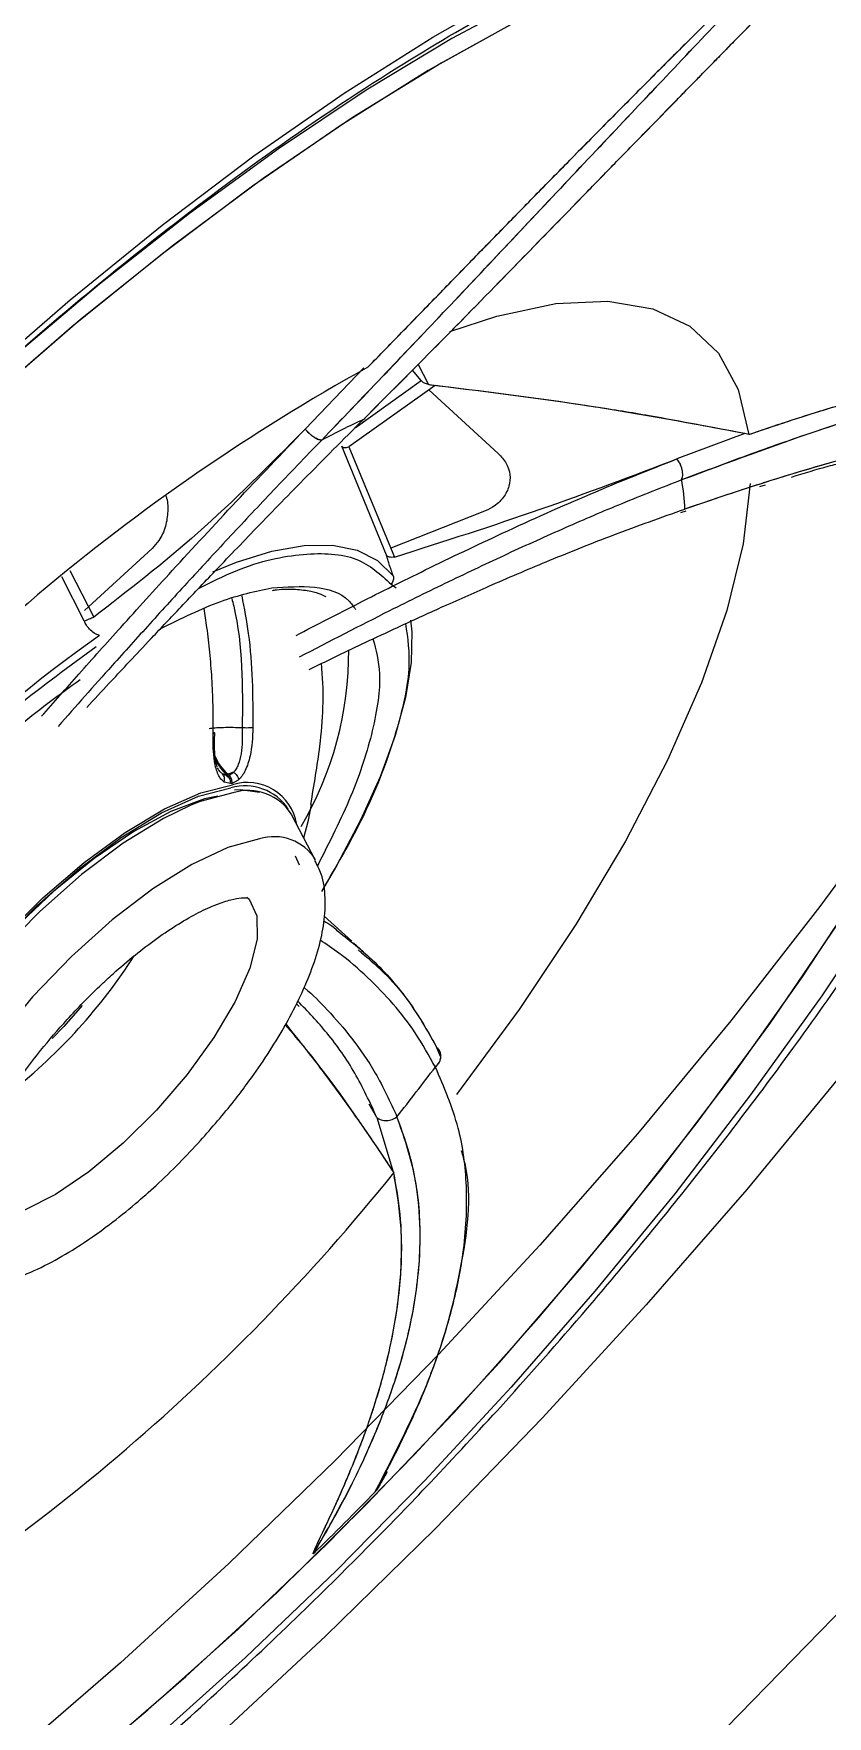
# Model space of a CAD drawing. Header units: inches. Extents: x 0 to 84, y -22 to 124.
# Drawn here: x 16.084 to 17.121, y 67.525 to 69.726 of the extents above; entities that cross this region are included whole.
import ezdxf

# ---------------------------------------------------------------- set-up
doc = ezdxf.new("R2010")
doc.units = ezdxf.units.IN
doc.header["$MEASUREMENT"] = 0
doc.layers.add('1', color=4, linetype='Continuous')
doc.layers.add('BDIM_CYAN', color=4, linetype='Continuous')

# ---------------------------------------------------------------- blocks, each defined once
blk = doc.blocks.new('2020 HS PILLOW')
at = {"layer": '1', "color": 2}
for points, knots in [([(5.8034, -0.0127), (5.5758, -0.0117), (5.1207, -0.0097), (4.4379, -0.0073), (3.7551, -0.0052), (3.0724, -0.0034), (2.3896, -0.0021), (1.7069, -0.001), (1.0241, -0.0003), (0.3414, 0), (-0.3414, 0), (-1.0241, -0.0003), (-1.7069, -0.001), (-2.3896, -0.0021), (-3.0724, -0.0034), (-3.7551, -0.0052), (-4.4379, -0.0073), (-5.1207, -0.0097), (-5.5758, -0.0117), (-5.8034, -0.0127)], [0, 0, 0, 0, 0.058824, 0.117648, 0.176472, 0.235295, 0.294119, 0.352942, 0.411765, 0.470588, 0.529412, 0.588235, 0.647058, 0.705881, 0.764705, 0.823528, 0.882352, 0.941176, 1, 1, 1, 1]), ([(5.8027, -0.0093), (4.0523, -0.005), (0.1838, 0.0045), (-3.6846, -0.0044), (-5.8027, -0.0093)], [0, 0, 0, 0, 0.452479, 1, 1, 1, 1])]:
    blk.add_open_spline(points, degree=3, knots=knots, dxfattribs=at)
blk = doc.blocks.new('2026 RELAY')
at = {"color": 8, "linetype": 'Continuous', "lineweight": 25, "flags": 128}
for points in [[(17.142, 67.8676), (17.0159, 67.7145), (16.8845, 67.5635), (16.7485, 67.4153), (16.6085, 67.2706), (16.4653, 67.1302), (16.3194, 66.9946)], [(17.2217, 68.2343), (17.1116, 68.0844), (16.9952, 67.9352), (16.8729, 67.7874), (16.7454, 67.6417), (16.6135, 67.499), (16.4776, 67.3599), (16.3386, 67.2251), (16.1972, 67.0954), (16.054, 66.9713)]]:
    blk.add_lwpolyline(points, dxfattribs=at)
at = {"layer": '1', "color": 3, "linetype": 'Continuous', "lineweight": 25, "flags": 128}
blk.add_lwpolyline([(16.9396, 70.0884), (17.2222, 70.2248), (17.4892, 70.3241), (17.7105, 70.3797), (17.9145, 70.4042), (18.0971, 70.3971), (18.2523, 70.3596), (18.3837, 70.2925), (18.4886, 70.1972), (18.5643, 70.076), (18.6116, 69.9293), (18.6291, 69.7597), (18.6153, 69.5651), (18.57, 69.3503), (18.4941, 69.1197), (18.3832, 68.865), (18.2417, 68.5981), (18.0732, 68.3241), (17.8752, 68.0391), (17.6543, 67.7517), (17.4157, 67.4671), (17.1644, 67.1901), (16.9012, 66.9206)], dxfattribs=at)
at = {"layer": '1', "color": 3, "linetype": 'Continuous', "lineweight": 25}
blk.add_open_spline([(15.4118, 63.364), (15.412, 63.3642), (15.4642, 63.4296), (15.6214, 63.6248), (15.9929, 64.0761), (16.5381, 64.7089), (17.215, 65.4488), (17.9136, 66.1683), (18.6332, 66.8669), (19.3731, 67.5437), (20.0059, 68.089), (20.457, 68.4606), (20.6523, 68.6177), (20.7177, 68.67), (20.7179, 68.6701)], degree=3, knots=[0.0311622, 0.0311622, 0.0311622, 0.0311622, 0.03125, 0.0625, 0.125, 0.25, 0.375, 0.5, 0.625, 0.75, 0.875, 0.9375, 0.96875, 0.9688374, 0.9688374, 0.9688374, 0.9688374], dxfattribs=at)
at = {"layer": 'BDIM_CYAN'}
for p, q in [((16.5153, 68.7891), (16.4385, 68.709)), ((16.5153, 68.7891), (16.4385, 68.709)), ((16.5904, 68.7725), (16.5789, 68.7862)), ((16.6002, 68.7669), (16.5864, 68.7939)), ((16.6087, 68.7659), (16.4957, 68.6858)), ((16.504, 68.7108), (16.5904, 68.7725)), ((16.6004, 68.7604), (16.6911, 68.6771)), ((17.0133, 68.7031), (16.9247, 68.67)), ((17.0133, 68.7031), (16.9247, 68.67)), ((17.0186, 68.7019), (17.0133, 68.7031)), ((17.0186, 68.7019), (17.0133, 68.7031)), ((16.5449, 68.544), (16.4866, 68.6865)), ((16.4957, 68.6858), (16.5553, 68.5414)), ((17.0331, 68.6338), (17.0405, 68.6362)), ((16.6707, 68.6006), (16.5504, 68.5533)), ((16.9298, 68.5999), (16.9369, 68.6022)), ((16.9298, 68.5999), (16.9369, 68.6022)), ((16.2383, 68.553), (16.1499, 68.4716)), ((16.1496, 68.458), (16.1203, 68.5157)), ((16.1309, 68.5242), (16.1621, 68.4632)), ((16.5508, 68.5061), (16.5573, 68.5014)), ((16.3357, 68.2574), (16.3304, 68.258)), ((16.3317, 68.263), (16.3368, 68.2538)), ((16.3357, 68.2574), (16.3369, 68.2562)), ((16.3449, 68.2602), (16.3375, 68.2576)), ((16.3388, 68.2565), (16.3375, 68.2576)), ((16.341, 68.2453), (16.3326, 68.2473)), ((16.3419, 68.2454), (16.341, 68.2453)), ((16.3428, 68.2456), (16.3419, 68.2454)), ((16.3428, 68.2456), (16.3514, 68.2501)), ((16.4427, 68.1976), (16.4469, 68.2179)), ((16.4518, 68.1457), (16.4212, 68.2042)), ((16.4368, 68.1745), (16.4427, 68.1976)), ((16.4312, 68.1387), (16.4259, 68.1502)), ((16.4996, 68.039), (16.4634, 68.072)), ((16.5149, 68.0252), (16.5018, 68.0371)), ((16.4305, 67.9536), (16.4272, 67.9571)), ((16.6159, 67.8874), (16.6109, 67.8999)), ((16.6159, 67.8874), (16.6109, 67.8999)), ((16.5324, 67.8084), (16.5221, 67.8259)), ((16.5324, 67.8084), (16.5536, 67.7376)), ((16.5324, 67.8084), (16.5536, 67.7376)), ((16.5536, 67.7376), (16.5545, 67.7364)), ((16.5536, 67.7376), (16.5545, 67.7364))]:
    blk.add_line(p, q, dxfattribs=at)
at = {"layer": 'BDIM_CYAN', "flags": 128}
for points in [[(14.7504, 66.9553), (14.7808, 67.0606), (14.8208, 67.1718), (14.8703, 67.2882), (14.9287, 67.409), (14.9957, 67.5333), (15.0709, 67.6602), (15.1537, 67.7889), (15.2435, 67.9184), (15.3397, 68.0479), (15.4417, 68.1765), (15.5486, 68.3031), (15.6598, 68.4271), (15.7745, 68.5474), (15.8919, 68.6632), (16.0111, 68.7737), (16.1313, 68.8782), (16.2517, 68.9759), (16.3715, 69.0662), (16.4897, 69.1483), (16.6056, 69.2218), (16.7183, 69.286)], [(17.2004, 68.0969), (17.114, 67.9677), (17.0209, 67.838), (16.9218, 67.7089), (16.8172, 67.5812), (16.7081, 67.4558), (16.595, 67.3336), (16.4789, 67.2154), (16.3605, 67.1021), (16.2406, 66.9945)], [(16.7389, 69.2779), (16.6305, 69.2197), (16.5185, 69.1521), (16.4038, 69.0757), (16.2872, 68.991), (16.1696, 68.8985), (16.0518, 68.7991), (15.9347, 68.6933), (15.819, 68.5819), (15.7057, 68.4658), (15.5956, 68.3458), (15.4893, 68.2228), (15.3878, 68.0976), (15.2917, 67.9711), (15.2018, 67.8443), (15.1186, 67.718), (15.0428, 67.5933), (14.975, 67.4708), (14.9155, 67.3517), (14.8649, 67.2366), (14.8235, 67.1265), (14.7916, 67.0222)], [(16.7389, 69.2779), (16.6305, 69.2197), (16.5185, 69.1521), (16.4038, 69.0757), (16.2872, 68.991), (16.1696, 68.8985), (16.0518, 68.7991), (15.9347, 68.6933), (15.8191, 68.5819), (15.7057, 68.4659), (15.5956, 68.3459), (15.4893, 68.2228), (15.3878, 68.0976), (15.2918, 67.9711), (15.2018, 67.8443), (15.1186, 67.7181), (15.0428, 67.5933), (14.975, 67.4709), (14.9155, 67.3517), (14.8649, 67.2367), (14.8235, 67.1266), (14.7916, 67.0222)], [(16.7099, 69.2397), (16.5995, 69.1779), (16.4858, 69.1067), (16.3696, 69.0267), (16.2519, 68.9384), (16.1334, 68.8426), (16.015, 68.7398), (15.8977, 68.6309), (15.7823, 68.5167), (15.6696, 68.3981), (15.5605, 68.2758), (15.4558, 68.1509), (15.3563, 68.0242), (15.2626, 67.8966), (15.1756, 67.7692), (15.0958, 67.6429), (15.0238, 67.5185), (14.9602, 67.3971), (14.9054, 67.2795), (14.8599, 67.1666), (14.824, 67.0592), (14.7978, 66.9581)], [(16.7275, 69.2489), (16.6162, 69.1877), (16.5013, 69.1169), (16.3838, 69.0368), (16.2646, 68.9483), (16.1444, 68.8518), (16.0244, 68.7482), (15.9054, 68.6382), (15.7882, 68.5228), (15.6738, 68.4026), (15.5631, 68.2788), (15.4568, 68.1521), (15.3559, 68.0237), (15.261, 67.8944), (15.1729, 67.7652), (15.0923, 67.6372), (15.0198, 67.5112), (14.9559, 67.3883), (14.9011, 67.2694), (14.8558, 67.1554), (14.8204, 67.0472), (14.7952, 66.9456)], [(16.1144, 66.9342), (16.233, 67.0336), (16.3509, 67.1395), (16.4674, 67.2511), (16.5815, 67.3677), (16.6925, 67.4882), (16.7995, 67.6119), (16.9018, 67.7379), (16.9984, 67.8651), (17.0889, 67.9927), (17.1724, 68.1197), (17.2483, 68.2452), (17.3162, 68.3682), (17.3754, 68.4878), (17.4256, 68.6032), (17.4664, 68.7134), (17.4974, 68.8178), (17.5185, 68.9154), (17.5296, 69.0056), (17.5304, 69.0878), (17.5285, 69.1116)], [(16.1626, 66.9738), (16.2827, 67.0774), (16.4017, 67.1873), (16.5189, 67.3028), (16.6333, 67.4229), (16.744, 67.5468), (16.8503, 67.6734), (16.9512, 67.8019), (17.0461, 67.9312), (17.1342, 68.0604), (17.2148, 68.1884), (17.2873, 68.3143), (17.3512, 68.4372), (17.406, 68.5561), (17.4513, 68.6701), (17.4866, 68.7784), (17.5119, 68.88), (17.5268, 68.9743), (17.5312, 69.0605), (17.5297, 69.0978)], [(16.6279, 68.8368), (16.6891, 68.8568), (16.7661, 68.8731), (16.8344, 68.8763), (16.8932, 68.8664), (16.9415, 68.8437), (16.9789, 68.8083), (17.0047, 68.7608), (17.0186, 68.7019)], [(16.6279, 68.8368), (16.6891, 68.8568), (16.7661, 68.8731), (16.8344, 68.8763), (16.8932, 68.8664), (16.9415, 68.8437), (16.9789, 68.8083), (17.0047, 68.7608), (17.0186, 68.7019)], [(17.0206, 68.6377), (17.0112, 68.559), (16.9898, 68.4717), (16.9566, 68.3769), (16.9122, 68.2759), (16.8572, 68.1701), (16.7923, 68.0609), (16.7184, 67.9499), (16.6365, 67.8386)], [(17.0206, 68.6377), (17.0112, 68.559), (16.9898, 68.4717), (16.9566, 68.3769), (16.9122, 68.2759), (16.8572, 68.1701), (16.7923, 68.0609), (16.7184, 67.9499), (16.6365, 67.8386)], [(16.3176, 68.5224), (16.3489, 68.535), (16.3951, 68.5492), (16.4371, 68.5566), (16.4744, 68.557), (16.5065, 68.5505), (16.5331, 68.5372), (16.5538, 68.5171)], [(16.5763, 68.4589), (16.5778, 68.444), (16.5771, 68.4035), (16.5699, 68.3581), (16.5563, 68.3081), (16.5366, 68.2543), (16.5109, 68.1974), (16.4796, 68.1379), (16.46, 68.1042)], [(15.9014, 67.6135), (15.8931, 67.6145), (15.8668, 67.6253), (15.8497, 67.6465), (15.8423, 67.6772), (15.8449, 67.7165), (15.8574, 67.7631), (15.8794, 67.8153), (15.9101, 67.8714), (15.9484, 67.9295), (15.9932, 67.9876), (16.0428, 68.0436), (16.0955, 68.0958), (16.1497, 68.1423), (16.2033, 68.1815), (16.2546, 68.2121), (16.3019, 68.2331), (16.3435, 68.2438)], [(15.8673, 67.6311), (15.8595, 67.6395), (15.8478, 67.6669), (15.8466, 67.7037), (15.8559, 67.7488), (15.8752, 67.8003), (15.904, 67.8564), (15.9412, 67.9152), (15.9854, 67.9745), (16.035, 68.0321), (16.0883, 68.086), (16.1433, 68.1342), (16.1981, 68.175), (16.2506, 68.2069), (16.2989, 68.2287), (16.3414, 68.2397)], [(16.3243, 68.229), (16.3067, 68.2252), (16.2628, 68.209), (16.2143, 68.1828), (16.1628, 68.1475), (16.1101, 68.1045), (16.0582, 68.0553), (16.009, 68.0017), (15.9642, 67.9455), (15.9255, 67.8889), (15.8942, 67.8339), (15.8715, 67.7824), (15.8582, 67.7364), (15.855, 67.7127)], [(16.344, 68.2332), (16.3014, 68.2218), (16.2881, 68.2165)], [(16.3789, 68.2336), (16.3538, 68.2372), (16.3462, 68.2369)], [(16.2881, 68.2165), (16.2531, 68.1996), (16.2007, 68.1674), (16.1462, 68.1264), (16.0915, 68.0782), (16.0385, 68.0243), (15.9893, 67.9668), (15.9456, 67.9078), (15.909, 67.8494), (15.8807, 67.7937), (15.8619, 67.7426), (15.8531, 67.6982), (15.8548, 67.6618), (15.8668, 67.635), (15.8887, 67.6186), (15.8889, 67.6185)], [(16.379, 68.173), (16.3375, 68.1617), (16.2903, 68.1397), (16.2392, 68.1077), (16.1861, 68.0671), (16.133, 68.0193), (16.0821, 67.9662), (16.0352, 67.9099), (15.9942, 67.8525), (15.9606, 67.7962), (15.9358, 67.7431), (15.9206, 67.6955), (15.9157, 67.6549), (15.9213, 67.6231), (15.9371, 67.6012), (15.9501, 67.5937)], [(16.3623, 68.0968), (16.3652, 68.094), (16.3754, 68.0725), (16.3757, 68.042), (16.3661, 68.0039), (16.3469, 67.9602), (16.3192, 67.9131), (16.2843, 67.8649), (16.2441, 67.818), (16.2005, 67.7748), (16.1557, 67.7375), (16.112, 67.7079), (16.0715, 67.6875), (16.0363, 67.6774), (16.0081, 67.678), (15.9902, 67.6875)], [(16.1471, 67.9549), (16.1231, 67.9278), (16.1079, 67.912)]]:
    blk.add_lwpolyline(points, dxfattribs=at)
at = {"layer": 'BDIM_CYAN'}
for centre, radius, start, end in [((17.8355, 66.4208), 2.7096, 119.035, 141.2521), ((17.004, 67.6612), 1.1678, 114.7723, 117.7544), ((16.6431, 68.5912), 0.2923, 2.5865, 10.0975), ((17.2325, 66.9296), 1.8461, 125.1487, 144.3129), ((16.0433, 68.4181), 0.4522, 329.572, 0.2984), ((16.3608, 68.097), 0.1623, 98.2266, 98.8902), ((16.362, 68.0959), 0.1623, 98.2266, 98.8902), ((16.3278, 68.2466), 0.0133, 354.4525, 46.5257), ((16.36, 68.1749), 0.0674, 33.3908, 106.0586), ((16.363, 68.1814), 0.0654, 9.6358, 107.3272), ((16.3638, 68.1685), 0.0677, 31.8876, 107.0056), ((16.3978, 68.1124), 0.0635, 31.6888, 107.2044), ((15.6104, 68.4064), 0.7175, 308.2652, 327.4236), ((14.3045, 69.6062), 2.8824, 321.4433, 323.076), ((14.4304, 69.4431), 2.7248, 299.3703, 321.2175), ((12.8418, 70.9181), 5.1534, 314.4351, 315.6959), ((12.8418, 70.9181), 5.1534, 314.4352, 315.6959)]:
    blk.add_arc(centre, radius, start, end, dxfattribs=at)
for points, knots in [([(16.295, 69.6362), (16.2878, 69.6314), (16.2213, 69.5883), (16.0913, 69.4912), (15.9072, 69.3454), (15.7227, 69.1849), (15.5415, 69.0145), (15.366, 68.8366), (15.1816, 68.6354), (14.9937, 68.4125), (14.8087, 68.1713), (14.6463, 67.9348), (14.539, 67.7673), (14.4929, 67.6814), (14.4869, 67.6703)], [0, 0, 0, 0, 0.0110447, 0.1009745, 0.1913852, 0.2817958, 0.3717256, 0.4607088, 0.5483088, 0.661244, 0.7710977, 0.8776506, 0.9841969, 1, 1, 1, 1]), ([(16.6898, 67.4254), (16.7295, 67.4698), (16.7854, 67.5324), (16.8652, 67.6272), (16.9323, 67.7093), (17.0096, 67.8084), (17.0878, 67.9137), (17.1663, 68.0251), (17.2435, 68.1411), (17.3183, 68.2611), (17.3899, 68.3845), (17.4577, 68.5111), (17.5209, 68.641), (17.579, 68.7742), (17.6311, 68.9109), (17.676, 69.0506), (17.7124, 69.192), (17.7383, 69.333), (17.7534, 69.4544), (17.7552, 69.5292), (17.7559, 69.557)], [0, 0, 0, 0, 0.067101, 0.094547, 0.140044, 0.187231, 0.237866, 0.290761, 0.345525, 0.401888, 0.459726, 0.519016, 0.579799, 0.642139, 0.706027, 0.771212, 0.836766, 0.901161, 0.963342, 1, 1, 1, 1]), ([(14.7834, 66.5524), (14.7755, 66.5672), (14.7604, 66.5954), (14.7477, 66.6428), (14.741, 66.6853), (14.7384, 66.7207), (14.7379, 66.7518), (14.7387, 66.783), (14.7427, 66.8379), (14.7553, 66.9208), (14.7843, 67.0353), (14.8251, 67.1556), (14.8785, 67.2851), (14.9492, 67.4321), (15.036, 67.5888), (15.1377, 67.7525), (15.2508, 67.9179), (15.3833, 68.0945), (15.5284, 68.2709), (15.6763, 68.4359), (15.8184, 68.5826), (15.9521, 68.7108), (16.0877, 68.8322), (16.232, 68.9518), (16.3929, 69.0732), (16.5489, 69.1777), (16.6966, 69.2642), (16.8269, 69.3295), (16.9441, 69.3776), (17.0336, 69.4058), (17.1016, 69.4219), (17.16, 69.4316), (17.2247, 69.437), (17.2965, 69.4325), (17.3553, 69.4205), (17.3826, 69.4017), (17.391, 69.396)], [0, 0, 0, 0, 0.025729, 0.049096, 0.067414, 0.080667, 0.091255, 0.102362, 0.114005, 0.147272, 0.180339, 0.21231, 0.243344, 0.277902, 0.317972, 0.351653, 0.388437, 0.428325, 0.469414, 0.507726, 0.543132, 0.575627, 0.605208, 0.640893, 0.679113, 0.721481, 0.755981, 0.79216, 0.825668, 0.855689, 0.873772, 0.892005, 0.916164, 0.946698, 0.98358, 1, 1, 1, 1]), ([(17.1068, 69.3774), (17.0537, 69.3213), (16.9473, 69.2091), (16.7825, 69.0349), (16.618, 68.8596), (16.5128, 68.7497), (16.4602, 68.6947)], [0, 0, 0, 0, 0.250185, 0.500172, 0.750054, 1, 1, 1, 1]), ([(16.4602, 68.6947), (16.4863, 68.7218), (16.5385, 68.7761), (16.6182, 68.8603), (16.6996, 68.9466), (16.7817, 69.0338), (16.8647, 69.1218), (16.9465, 69.2082), (17.0275, 69.2937), (17.0804, 69.3495), (17.1068, 69.3774)], [0, 0, 0, 0, 0.1249736, 0.2499248, 0.3714005, 0.4998282, 0.6248115, 0.7498303, 0.8748911, 1, 1, 1, 1]), ([(17.1644, 69.3844), (17.1343, 69.3537), (17.08, 69.2985), (17.0187, 69.236), (16.9831, 69.1996), (16.9678, 69.1839), (16.9537, 69.1695), (16.9408, 69.1564), (16.9292, 69.1445), (16.8874, 69.1016), (16.8149, 69.0272), (16.7121, 68.9217), (16.6118, 68.8189), (16.5469, 68.7539), (16.5147, 68.7216)], [0, 0, 0, 0, 0.14371, 0.258982, 0.284473, 0.308009, 0.329591, 0.349218, 0.36689, 0.382606, 0.540573, 0.696139, 0.849289, 1, 1, 1, 1]), ([(16.5147, 68.7216), (16.5447, 68.7517), (16.605, 68.8121), (16.6784, 68.8872), (16.7334, 68.9435), (16.7699, 68.981), (16.8075, 69.0196), (16.8462, 69.0594), (16.8851, 69.0993), (16.9254, 69.1405), (16.968, 69.1841), (17.0118, 69.2289), (17.0622, 69.2803), (17.1127, 69.3318), (17.1487, 69.3685), (17.1644, 69.3844)], [0, 0, 0, 0, 0.140841, 0.282354, 0.336179, 0.391545, 0.448504, 0.507112, 0.567425, 0.625585, 0.69059, 0.762661, 0.827563, 0.924957, 1, 1, 1, 1]), ([(17.1068, 69.3774), (17.1068, 69.3774), (17.1066, 69.3773), (17.106, 69.377), (17.1047, 69.3761), (17.1004, 69.3726), (17.0943, 69.367), (17.0862, 69.3596), (17.0781, 69.3521), (17.0686, 69.3431), (17.0558, 69.3309), (17.0391, 69.3147), (17.0177, 69.2939), (16.9932, 69.2698), (16.9654, 69.2424), (16.939, 69.2162), (16.9147, 69.192), (16.8932, 69.1704), (16.8705, 69.1476), (16.8466, 69.1235), (16.8215, 69.0982), (16.7589, 69.0347), (16.6568, 68.9302), (16.5666, 68.8373), (16.5205, 68.7899)], [0, 0, 0, 0, 0.000445, 0.001006, 0.003473, 0.007193, 0.023414, 0.035002, 0.048918, 0.065167, 0.083753, 0.114926, 0.15143, 0.193273, 0.240462, 0.293002, 0.327439, 0.363827, 0.402167, 0.442461, 0.484707, 0.528908, 0.759408, 1, 1, 1, 1]), ([(16.5205, 68.7899), (16.5361, 68.806), (16.5668, 68.8374), (16.6123, 68.8842), (16.6565, 68.9298), (16.7005, 68.9749), (16.7451, 69.0205), (16.7869, 69.0631), (16.8257, 69.1024), (16.8612, 69.1383), (16.8969, 69.1742), (16.9331, 69.2103), (16.9683, 69.2452), (17.0009, 69.2774), (17.0294, 69.3053), (17.0594, 69.3344), (17.0833, 69.3572), (17.1001, 69.3723), (17.1047, 69.3761), (17.1061, 69.3771), (17.1066, 69.3773), (17.1067, 69.3774), (17.1068, 69.3774)], [0, 0, 0, 0, 0.08245, 0.161083, 0.23579, 0.310058, 0.385559, 0.462353, 0.521762, 0.581597, 0.641873, 0.702604, 0.764929, 0.820497, 0.869134, 0.910688, 0.974961, 0.992333, 0.997334, 0.99894, 0.999533, 1, 1, 1, 1]), ([(17.4825, 68.7838), (17.4516, 68.7828), (17.39, 68.7807), (17.2634, 68.7548), (17.1126, 68.7101), (16.9914, 68.665), (16.9308, 68.6425)], [0, 0, 0, 0, 0.2501852, 0.5001719, 0.7500543, 1, 1, 1, 1]), ([(17.4825, 68.7838), (17.471, 68.7838), (17.4486, 68.7836), (17.4071, 68.7802), (17.3621, 68.774), (17.3112, 68.7642), (17.2546, 68.7509), (17.1871, 68.7321), (17.1076, 68.7068), (17.0231, 68.6773), (16.9616, 68.6541), (16.9308, 68.6425)], [0, 0, 0, 0, 0.097964, 0.189913, 0.30984, 0.402141, 0.500118, 0.628525, 0.750026, 0.874995, 1, 1, 1, 1]), ([(17.0186, 68.7019), (17.0421, 68.7098), (17.088, 68.7254), (17.1486, 68.7439), (17.1997, 68.758), (17.2432, 68.7688), (17.2925, 68.7794), (17.3443, 68.788), (17.3894, 68.7922), (17.4208, 68.7932), (17.4422, 68.7928), (17.4609, 68.7911), (17.4738, 68.789), (17.4807, 68.7863), (17.4822, 68.785), (17.4825, 68.7844), (17.4825, 68.7841), (17.4825, 68.7839), (17.4825, 68.7838)], [0, 0, 0, 0, 0.1139532, 0.2229417, 0.3147746, 0.3939894, 0.4741251, 0.6153424, 0.7350054, 0.8049425, 0.8659553, 0.9178444, 0.9768532, 0.9928403, 0.9974774, 0.998985, 0.9995493, 1, 1, 1, 1]), ([(17.0186, 68.7019), (17.0356, 68.7077), (17.0689, 68.719), (17.1154, 68.7338), (17.1586, 68.7467), (17.1994, 68.7579), (17.2387, 68.7677), (17.2737, 68.7754), (17.3046, 68.7813), (17.3317, 68.7857), (17.3577, 68.7891), (17.3828, 68.7915), (17.406, 68.7929), (17.4264, 68.7932), (17.4433, 68.7926), (17.4602, 68.7912), (17.4729, 68.7892), (17.4805, 68.7864), (17.4822, 68.7851), (17.4825, 68.7844), (17.4825, 68.7841), (17.4825, 68.7839), (17.4825, 68.7838)], [0, 0, 0, 0, 0.082382, 0.160914, 0.235488, 0.309692, 0.385138, 0.461887, 0.521286, 0.581118, 0.641396, 0.702136, 0.764497, 0.820108, 0.868797, 0.91041, 0.974901, 0.992322, 0.997333, 0.99894, 0.999533, 1, 1, 1, 1]), ([(16.5904, 68.7725), (16.5906, 68.7722), (16.591, 68.7715), (16.5929, 68.7702), (16.5965, 68.7685), (16.6021, 68.7669), (16.6065, 68.7663), (16.6087, 68.7659)], [0, 0, 0, 0, 0.105485, 0.21968, 0.464867, 0.730402, 1, 1, 1, 1]), ([(17.0133, 68.7031), (16.9455, 68.7158), (16.8096, 68.7414), (16.6701, 68.7584), (16.6002, 68.7669)], [0, 0, 0, 0, 0.4986324, 1, 1, 1, 1]), ([(17.0133, 68.7031), (16.9718, 68.711), (16.907, 68.7235), (16.7724, 68.7455), (16.6786, 68.7572), (16.6087, 68.7659)], [0, 0, 0, 0, 0.312172, 0.487913, 1, 1, 1, 1]), ([(16.153, 68.345), (16.1626, 68.3553), (16.1798, 68.3738), (16.2067, 68.4026), (16.2362, 68.4341), (16.2726, 68.4727), (16.3182, 68.5208), (16.3731, 68.578), (16.4392, 68.646), (16.4884, 68.6953), (16.5147, 68.7216)], [0, 0, 0, 0, 0.0900882, 0.1614061, 0.2437817, 0.3531459, 0.4778659, 0.6304622, 0.8026288, 1, 1, 1, 1]), ([(16.5167, 68.7236), (16.5167, 68.7233), (16.5168, 68.7219), (16.5156, 68.7217), (16.5147, 68.7216)], [0, 0, 0, 0, 0.2359066, 1, 1, 1, 1]), ([(17.46, 68.7106), (17.4485, 68.7118), (17.423, 68.7145), (17.3792, 68.7139), (17.3299, 68.7095), (17.2807, 68.702), (17.2238, 68.6907), (17.1598, 68.6749), (17.0885, 68.6545), (17.014, 68.6312), (16.9623, 68.6137), (16.9351, 68.6044)], [0, 0, 0, 0, 0.1074853, 0.2385668, 0.3425236, 0.4500489, 0.5454028, 0.6662774, 0.7841059, 0.8864873, 1, 1, 1, 1]), ([(17.46, 68.7106), (17.4444, 68.7121), (17.4165, 68.7149), (17.3789, 68.7135), (17.3556, 68.7117), (17.3454, 68.7107), (17.3358, 68.7097), (17.3268, 68.7086), (17.3186, 68.7075), (17.2886, 68.7033), (17.2326, 68.6931), (17.1421, 68.6704), (17.0435, 68.641), (16.971, 68.6166), (16.9351, 68.6044)], [0, 0, 0, 0, 0.143689, 0.258956, 0.284448, 0.307987, 0.329573, 0.349205, 0.366882, 0.382606, 0.540573, 0.696139, 0.849289, 1, 1, 1, 1]), ([(16.0938, 68.3333), (16.1099, 68.3516), (16.1433, 68.3894), (16.2001, 68.4529), (16.268, 68.5278), (16.3478, 68.6142), (16.4081, 68.6772), (16.4385, 68.709)], [0, 0, 0, 0, 0.15975, 0.329609, 0.529308, 0.76251, 1, 1, 1, 1]), ([(16.4602, 68.6947), (16.439, 68.6727), (16.3983, 68.6305), (16.3409, 68.5693), (16.2869, 68.511), (16.2353, 68.4543), (16.1771, 68.3898), (16.1387, 68.3464), (16.1155, 68.3202)], [0, 0, 0, 0, 0.163946, 0.315278, 0.467646, 0.619723, 0.770778, 1, 1, 1, 1]), ([(16.4385, 68.709), (16.3917, 68.6618), (16.2989, 68.5684), (16.2074, 68.498), (16.1621, 68.4632)], [0, 0, 0, 0, 0.50531, 1, 1, 1, 1]), ([(16.4385, 68.709), (16.4402, 68.7071), (16.4428, 68.7042), (16.4469, 68.7007), (16.4501, 68.6983), (16.4532, 68.6965), (16.4569, 68.6948), (16.4589, 68.6947), (16.4602, 68.6947)], [0, 0, 0, 0, 0.238394, 0.367676, 0.499999, 0.632322, 0.761604, 1, 1, 1, 1]), ([(16.4602, 68.6947), (16.4589, 68.6947), (16.457, 68.6948), (16.4533, 68.6964), (16.4502, 68.6982), (16.447, 68.7006), (16.4429, 68.7041), (16.4402, 68.7071), (16.4385, 68.709)], [0, 0, 0, 0, 0.235292, 0.36364, 0.495629, 0.628267, 0.758474, 1, 1, 1, 1]), ([(16.4266, 68.4391), (16.4541, 68.4533), (16.5107, 68.4827), (16.6008, 68.5276), (16.7021, 68.5759), (16.8127, 68.6257), (16.8871, 68.6552), (16.9247, 68.67)], [0, 0, 0, 0, 0.159749, 0.329609, 0.529308, 0.76251, 1, 1, 1, 1]), ([(16.4866, 68.6865), (16.487, 68.6861), (16.4877, 68.6852), (16.4898, 68.6848), (16.4925, 68.6848), (16.4946, 68.6855), (16.4957, 68.6858)], [0, 0, 0, 0, 0.235223, 0.500032, 0.721416, 1, 1, 1, 1]), ([(16.5553, 68.5414), (16.6201, 68.5622), (16.7511, 68.6042), (16.8664, 68.6479), (16.9247, 68.67)], [0, 0, 0, 0, 0.49469, 1, 1, 1, 1]), ([(16.6911, 68.6771), (16.6949, 68.6729), (16.7025, 68.6645), (16.7071, 68.6493), (16.7059, 68.6338), (16.6982, 68.6188), (16.6858, 68.6072), (16.6751, 68.6025), (16.6707, 68.6006)], [0, 0, 0, 0, 0.161416, 0.322613, 0.489718, 0.670379, 0.864807, 1, 1, 1, 1]), ([(16.9308, 68.6425), (16.9314, 68.6443), (16.9323, 68.6471), (16.9322, 68.652), (16.9315, 68.6561), (16.9303, 68.6601), (16.9282, 68.6651), (16.9261, 68.6681), (16.9247, 68.67)], [0, 0, 0, 0, 0.241089, 0.371167, 0.503762, 0.635799, 0.764278, 1, 1, 1, 1]), ([(16.9308, 68.6425), (16.9314, 68.6443), (16.9323, 68.647), (16.9322, 68.6518), (16.9316, 68.6558), (16.9304, 68.6599), (16.9283, 68.665), (16.9261, 68.668), (16.9247, 68.67)], [0, 0, 0, 0, 0.235292, 0.3636402, 0.4956289, 0.6282666, 0.7584736, 1, 1, 1, 1]), ([(17.0743, 68.6462), (17.0908, 68.6513), (17.1114, 68.6576), (17.1297, 68.6624), (17.1332, 68.6633)], [0, 0, 0, 0, 0.805755, 1, 1, 1, 1]), ([(16.9308, 68.6425), (16.9049, 68.6324), (16.855, 68.6129), (16.7787, 68.5801), (16.7031, 68.546), (16.6264, 68.5096), (16.5358, 68.4651), (16.4701, 68.4311), (16.4306, 68.4106)], [0, 0, 0, 0, 0.163946, 0.315278, 0.467646, 0.619723, 0.770778, 1, 1, 1, 1]), ([(16.256, 68.6226), (16.2562, 68.622), (16.2588, 68.6156), (16.2593, 68.601), (16.2566, 68.581), (16.2489, 68.5641), (16.2414, 68.5562), (16.2383, 68.553)], [0, 0, 0, 0, 0.022924, 0.263959, 0.524548, 0.804995, 1, 1, 1, 1]), ([(16.4437, 68.3946), (16.4577, 68.4014), (16.484, 68.4142), (16.5242, 68.4333), (16.5691, 68.4543), (16.6227, 68.4788), (16.6876, 68.5076), (16.7619, 68.5391), (16.8466, 68.573), (16.9043, 68.5935), (16.9351, 68.6044)], [0, 0, 0, 0, 0.081597, 0.1535804, 0.2367248, 0.3471095, 0.4729934, 0.6270137, 0.8007869, 1, 1, 1, 1]), ([(16.2989, 68.5003), (16.3154, 68.5086), (16.3668, 68.5342), (16.4382, 68.5486), (16.5093, 68.5449), (16.5371, 68.5189), (16.5508, 68.5061)], [0, 0, 0, 0, 0.137622, 0.42748, 0.717339, 1, 1, 1, 1]), ([(16.5538, 68.5171), (16.5528, 68.5195), (16.551, 68.5244), (16.5485, 68.5318), (16.5465, 68.5384), (16.5454, 68.5421), (16.5449, 68.544)], [0, 0, 0, 0, 0.282313, 0.563253, 0.780506, 1, 1, 1, 1]), ([(16.5553, 68.5414), (16.5542, 68.5413), (16.5518, 68.5411), (16.5487, 68.5415), (16.5462, 68.5424), (16.5454, 68.5435), (16.5449, 68.544)], [0, 0, 0, 0, 0.243718, 0.499518, 0.755577, 1, 1, 1, 1]), ([(16.2491, 68.4477), (16.2763, 68.4612), (16.3295, 68.4876), (16.3735, 68.4968), (16.395, 68.5013)], [0, 0, 0, 0, 0.5106228, 1, 1, 1, 1]), ([(16.395, 68.5013), (16.4142, 68.5026), (16.4538, 68.5051), (16.49, 68.4938), (16.5016, 68.4771), (16.5044, 68.4731)], [0, 0, 0, 0, 0.4182519, 0.861557, 1, 1, 1, 1]), ([(16.3957, 68.4979), (16.3975, 68.4982), (16.4088, 68.5001), (16.4259, 68.4998), (16.446, 68.4974), (16.4591, 68.4934), (16.4662, 68.4894), (16.4657, 68.4898), (16.4655, 68.4899)], [0, 0, 0, 0, 0.047108, 0.304509, 0.547374, 0.76164, 0.943449, 1, 1, 1, 1]), ([(16.3182, 68.3106), (16.3183, 68.323), (16.3184, 68.3471), (16.3168, 68.3826), (16.3141, 68.4166), (16.3106, 68.4471), (16.3077, 68.4662), (16.3064, 68.4745)], [0, 0, 0, 0, 0.225429, 0.441569, 0.648421, 0.845986, 1, 1, 1, 1]), ([(16.3426, 68.4875), (16.3434, 68.4841), (16.3573, 68.4291), (16.3567, 68.3719), (16.3562, 68.3181)], [0, 0, 0, 0, 0.061077, 1, 1, 1, 1]), ([(16.3556, 68.4909), (16.3588, 68.4745), (16.3696, 68.4176), (16.37, 68.3597), (16.3703, 68.3185)], [0, 0, 0, 0, 0.288842, 1, 1, 1, 1]), ([(16.1496, 68.458), (16.1506, 68.4584), (16.1526, 68.4592), (16.1561, 68.4606), (16.1594, 68.462), (16.1612, 68.4628), (16.1621, 68.4632)], [0, 0, 0, 0, 0.24407, 0.5, 0.75593, 1, 1, 1, 1]), ([(16.1697, 68.4391), (16.1673, 68.44), (16.1626, 68.4418), (16.1568, 68.4467), (16.1524, 68.4522), (16.1505, 68.4561), (16.1496, 68.458)], [0, 0, 0, 0, 0.282314, 0.563253, 0.780506, 1, 1, 1, 1]), ([(16.5698, 68.4545), (16.5725, 68.4358), (16.5785, 68.3934), (16.5565, 68.3022), (16.5183, 68.204), (16.4784, 68.1361), (16.4624, 68.1089)], [0, 0, 0, 0, 0.228323, 0.517504, 0.806685, 1, 1, 1, 1]), ([(16.5272, 68.4346), (16.531, 68.4203), (16.5397, 68.3877), (16.5291, 68.3169), (16.5022, 68.2318), (16.4701, 68.1685), (16.4545, 68.1375)], [0, 0, 0, 0, 0.2141022, 0.4838158, 0.7479247, 1, 1, 1, 1]), ([(16.1654, 68.4241), (16.1304, 68.3987), (16.0571, 68.3456), (15.9445, 68.2418), (15.835, 68.1253), (15.7725, 68.0433), (15.7417, 68.0028)], [0, 0, 0, 0, 0.23549, 0.492453, 0.749417, 1, 1, 1, 1]), ([(16.4459, 68.218), (16.4502, 68.2434), (16.4603, 68.3021), (16.4636, 68.3644), (16.46, 68.4002), (16.4597, 68.4024)], [0, 0, 0, 0, 0.417311, 0.964283, 1, 1, 1, 1]), ([(15.7537, 67.9827), (15.7664, 68.001), (15.8018, 68.0521), (15.8726, 68.1367), (15.9629, 68.2318), (16.0559, 68.3167), (16.1162, 68.361), (16.1443, 68.3816)], [0, 0, 0, 0, 0.1210357, 0.3390442, 0.5661162, 0.798007, 1, 1, 1, 1]), ([(16.3562, 68.3181), (16.3523, 68.3183), (16.3441, 68.3186), (16.3314, 68.3185), (16.3202, 68.318), (16.3153, 68.3174), (16.3128, 68.3171)], [0, 0, 0, 0, 0.242796, 0.499913, 0.757078, 1, 1, 1, 1]), ([(16.3562, 68.3181), (16.3563, 68.3066), (16.3564, 68.2899), (16.3522, 68.272), (16.3484, 68.2642), (16.3461, 68.2615), (16.3449, 68.2602)], [0, 0, 0, 0, 0.522242, 0.76434, 0.882789, 1, 1, 1, 1]), ([(16.3703, 68.3185), (16.3697, 68.3059), (16.3688, 68.2861), (16.3618, 68.265), (16.3561, 68.2551), (16.353, 68.2517), (16.3514, 68.2501)], [0, 0, 0, 0, 0.47703, 0.750267, 0.876326, 1, 1, 1, 1]), ([(16.3703, 68.3185), (16.3696, 68.3184), (16.3681, 68.3182), (16.3644, 68.318), (16.3603, 68.318), (16.3576, 68.3181), (16.3562, 68.3181)], [0, 0, 0, 0, 0.242188, 0.5, 0.757811, 1, 1, 1, 1]), ([(16.3326, 68.2473), (16.3312, 68.2485), (16.3283, 68.2509), (16.3234, 68.2592), (16.3181, 68.2784), (16.3182, 68.2981), (16.3182, 68.3106)], [0, 0, 0, 0, 0.123689, 0.24976, 0.523037, 1, 1, 1, 1]), ([(16.3182, 68.3106), (16.3189, 68.3107), (16.3202, 68.311), (16.3204, 68.3114), (16.3197, 68.3117), (16.3185, 68.3119), (16.3182, 68.3119)], [0, 0, 0, 0, 0.2853, 0.589014, 0.892728, 1, 1, 1, 1]), ([(16.3234, 68.2672), (16.3226, 68.27), (16.321, 68.2758), (16.3197, 68.291), (16.3201, 68.3033), (16.3203, 68.3118)], [0, 0, 0, 0, 0.23229, 0.476772, 1, 1, 1, 1]), ([(16.3375, 68.2576), (16.3338, 68.2614), (16.3271, 68.2682), (16.3227, 68.2772), (16.3208, 68.2811)], [0, 0, 0, 0, 0.560705, 1, 1, 1, 1]), ([(16.3212, 68.2766), (16.3225, 68.2741), (16.3262, 68.2667), (16.3319, 68.2611), (16.3357, 68.2574)], [0, 0, 0, 0, 0.3298767, 1, 1, 1, 1]), ([(16.3304, 68.258), (16.3292, 68.259), (16.3268, 68.2609), (16.3249, 68.2643), (16.324, 68.2661)], [0, 0, 0, 0, 0.497376, 1, 1, 1, 1]), ([(16.3326, 68.2473), (16.3329, 68.2483), (16.3334, 68.2504), (16.3331, 68.2534), (16.3321, 68.256), (16.3309, 68.2573), (16.3304, 68.258)], [0, 0, 0, 0, 0.253859, 0.511348, 0.762851, 1, 1, 1, 1]), ([(16.3369, 68.2562), (16.3358, 68.2562), (16.3336, 68.2561), (16.3315, 68.2573), (16.3304, 68.258)], [0, 0, 0, 0, 0.493001, 1, 1, 1, 1]), ([(16.3449, 68.2602), (16.344, 68.2592), (16.342, 68.2573), (16.3399, 68.2568), (16.3388, 68.2565)], [0, 0, 0, 0, 0.506781, 1, 1, 1, 1]), ([(16.3449, 68.2602), (16.3457, 68.2596), (16.3474, 68.2583), (16.3494, 68.2558), (16.3509, 68.253), (16.3513, 68.2511), (16.3514, 68.2501)], [0, 0, 0, 0, 0.2371504, 0.4886528, 0.7461419, 1, 1, 1, 1]), ([(16.3015, 67.7783), (16.3166, 67.7955), (16.3377, 67.8196), (16.3654, 67.8561), (16.3869, 67.8869), (16.4093, 67.9228), (16.4288, 67.959), (16.4448, 67.995), (16.4567, 68.03), (16.464, 68.0637), (16.4654, 68.0959), (16.4622, 68.1235), (16.4543, 68.1387), (16.4513, 68.1445)], [0, 0, 0, 0, 0.133618, 0.186962, 0.274448, 0.363133, 0.456313, 0.551434, 0.647824, 0.745241, 0.843758, 0.94071, 1, 1, 1, 1]), ([(16.1272, 67.9367), (16.1413, 67.9517), (16.161, 67.9725), (16.1911, 68.0002), (16.2162, 68.0216), (16.245, 68.0435), (16.2731, 68.0623), (16.2995, 68.0772), (16.3228, 68.0877), (16.3418, 68.0938), (16.3556, 68.0962), (16.3634, 68.0957), (16.3638, 68.0955), (16.364, 68.0954)], [0, 0, 0, 0, 0.141685, 0.198197, 0.290285, 0.382719, 0.478252, 0.573454, 0.666695, 0.756803, 0.843538, 0.928445, 1, 1, 1, 1]), ([(16.4631, 68.0659), (16.4666, 68.0637), (16.4726, 68.06), (16.4777, 68.0556), (16.4797, 68.0538)], [0, 0, 0, 0, 0.592142, 1, 1, 1, 1]), ([(16.4797, 68.0538), (16.4944, 68.0421), (16.5287, 68.0148), (16.574, 67.9645), (16.5985, 67.9216), (16.6109, 67.8999)], [0, 0, 0, 0, 0.269891, 0.631619, 1, 1, 1, 1]), ([(16.6088, 67.8746), (16.6004, 67.8897), (16.5843, 67.9188), (16.5541, 67.9576), (16.5206, 67.9923), (16.4886, 68.02), (16.4664, 68.035), (16.4582, 68.0406)], [0, 0, 0, 0, 0.230951, 0.444133, 0.658774, 0.873005, 1, 1, 1, 1]), ([(16.5079, 68.0277), (16.5194, 68.018), (16.5668, 67.9779), (16.5919, 67.9335), (16.6109, 67.8999)], [0, 0, 0, 0, 0.2430534, 1, 1, 1, 1]), ([(16.437, 67.9788), (16.4374, 67.9785), (16.4483, 67.9693), (16.4697, 67.9476), (16.5012, 67.9112), (16.5329, 67.8654), (16.5496, 67.829), (16.5586, 67.8096)], [0, 0, 0, 0, 0.007364, 0.198754, 0.432922, 0.697122, 1, 1, 1, 1]), ([(16.5324, 67.8084), (16.5232, 67.8282), (16.5051, 67.8675), (16.4698, 67.9179), (16.4421, 67.9471), (16.429, 67.9608)], [0, 0, 0, 0, 0.349741, 0.694376, 1, 1, 1, 1]), ([(15.9917, 67.6859), (15.9917, 67.6858), (15.9922, 67.6852), (15.9905, 67.6895), (15.9905, 67.7018), (15.9937, 67.7209), (16.0014, 67.7457), (16.0137, 67.7748), (16.0308, 67.8071), (16.0504, 67.8388), (16.0714, 67.8689), (16.0959, 67.901), (16.1154, 67.9233), (16.1272, 67.9367)], [0, 0, 0, 0, 0.021138, 0.117043, 0.208433, 0.304302, 0.404338, 0.506666, 0.607416, 0.714421, 0.795064, 0.876698, 1, 1, 1, 1]), ([(16.4125, 67.9298), (16.4216, 67.9192), (16.473, 67.8587), (16.5172, 67.7923), (16.5536, 67.7376)], [0, 0, 0, 0, 0.176243, 1, 1, 1, 1]), ([(16.4131, 67.9309), (16.4239, 67.9174), (16.4484, 67.8866), (16.4844, 67.8383), (16.5205, 67.7875), (16.5429, 67.7539), (16.5536, 67.7376)], [0, 0, 0, 0, 0.217301, 0.494806, 0.755744, 1, 1, 1, 1]), ([(16.6088, 67.8746), (16.6106, 67.8764), (16.6134, 67.8792), (16.6154, 67.8839), (16.6161, 67.8877), (16.6159, 67.8914), (16.6147, 67.8958), (16.6124, 67.8983), (16.6109, 67.8999)], [0, 0, 0, 0, 0.241089, 0.371167, 0.503762, 0.635799, 0.764278, 1, 1, 1, 1]), ([(16.6088, 67.8746), (16.6106, 67.8763), (16.6133, 67.8791), (16.6153, 67.8837), (16.6161, 67.8875), (16.616, 67.8912), (16.6148, 67.8957), (16.6124, 67.8983), (16.6109, 67.8999)], [0, 0, 0, 0, 0.235292, 0.36364, 0.495629, 0.628267, 0.758474, 1, 1, 1, 1]), ([(16.5298, 67.3186), (16.5384, 67.3343), (16.5577, 67.3697), (16.585, 67.4273), (16.6107, 67.4914), (16.6322, 67.5603), (16.6478, 67.6371), (16.6518, 67.717), (16.6412, 67.7994), (16.6201, 67.8484), (16.6088, 67.8746)], [0, 0, 0, 0, 0.076042, 0.171909, 0.282488, 0.393719, 0.52075, 0.682832, 0.830704, 1, 1, 1, 1]), ([(16.4497, 67.2384), (16.4668, 67.2683), (16.4977, 67.3222), (16.5243, 67.3807), (16.5378, 67.4142), (16.5434, 67.4285), (16.5482, 67.4416), (16.5523, 67.4534), (16.5559, 67.4641), (16.5682, 67.5023), (16.584, 67.567), (16.5912, 67.6544), (16.5843, 67.7358), (16.5671, 67.7851), (16.5586, 67.8096)], [0, 0, 0, 0, 0.143681, 0.258946, 0.284439, 0.307979, 0.329566, 0.3492, 0.36688, 0.382606, 0.540573, 0.696139, 0.849289, 1, 1, 1, 1]), ([(16.4497, 67.2384), (16.4627, 67.2607), (16.4914, 67.3104), (16.525, 67.3811), (16.5523, 67.4506), (16.5708, 67.5118), (16.5839, 67.5747), (16.5902, 67.6375), (16.5878, 67.6989), (16.5779, 67.7564), (16.5652, 67.7913), (16.5586, 67.8096)], [0, 0, 0, 0, 0.107424, 0.238431, 0.34234, 0.449844, 0.54517, 0.666079, 0.783931, 0.886397, 1, 1, 1, 1]), ([(16.5324, 67.8084), (16.5341, 67.8073), (16.5378, 67.8049), (16.5451, 67.8041), (16.5525, 67.8055), (16.5566, 67.8083), (16.5586, 67.8096)], [0, 0, 0, 0, 0.240996, 0.5, 0.759004, 1, 1, 1, 1]), ([(16.5324, 67.8084), (16.5341, 67.8073), (16.5378, 67.8049), (16.5451, 67.8041), (16.5525, 67.8055), (16.5566, 67.8083), (16.5586, 67.8096)], [0, 0, 0, 0, 0.240961, 0.499951, 0.758968, 1, 1, 1, 1]), ([(15.9526, 67.5939), (15.9551, 67.5926), (15.968, 67.5857), (15.9953, 67.5847), (16.0302, 67.5885), (16.0661, 67.5999), (16.1019, 67.6161), (16.1408, 67.6386), (16.1792, 67.6654), (16.2144, 67.6936), (16.2449, 67.7206), (16.2735, 67.7481), (16.2924, 67.7684), (16.3015, 67.7783)], [0, 0, 0, 0, 0.025804, 0.133175, 0.246911, 0.349971, 0.453644, 0.554456, 0.673284, 0.764416, 0.837122, 0.920858, 1, 1, 1, 1]), ([(16.5298, 67.3186), (16.5564, 67.3701), (16.6096, 67.4729), (16.6464, 67.6191), (16.6581, 67.7175), (16.6439, 67.7613), (16.6428, 67.765)], [0, 0, 0, 0, 0.3235954, 0.646934, 0.9701378, 1, 1, 1, 1]), ([(16.4497, 67.2384), (16.4497, 67.2383), (16.4496, 67.2382), (16.4495, 67.2381), (16.4494, 67.2381), (16.4493, 67.238), (16.4492, 67.238), (16.4491, 67.2381), (16.4491, 67.2383), (16.4492, 67.2389), (16.4502, 67.2421), (16.4532, 67.2484), (16.4576, 67.2579), (16.4629, 67.269), (16.4701, 67.2842), (16.4793, 67.3041), (16.4904, 67.3291), (16.5024, 67.3578), (16.514, 67.3879), (16.5254, 67.4201), (16.5365, 67.4555), (16.5485, 67.5007), (16.5596, 67.5571), (16.5654, 67.6198), (16.5643, 67.6813), (16.5576, 67.7185), (16.5545, 67.7364)], [0, 0, 0, 0, 0.000231, 0.000437, 0.000628, 0.000819, 0.001023, 0.001252, 0.001812, 0.00345, 0.005859, 0.023596, 0.040537, 0.061853, 0.087513, 0.12771, 0.17519, 0.229807, 0.291388, 0.346437, 0.414944, 0.495682, 0.609911, 0.750097, 0.879926, 1, 1, 1, 1]), ([(16.4497, 67.2384), (16.4497, 67.2383), (16.4495, 67.2382), (16.4494, 67.2381), (16.4493, 67.2381), (16.4493, 67.238), (16.4492, 67.2381), (16.4491, 67.2382), (16.4492, 67.2387), (16.4499, 67.2412), (16.4525, 67.2468), (16.4565, 67.2555), (16.4616, 67.2663), (16.4699, 67.2837), (16.4818, 67.3096), (16.4975, 67.3456), (16.5097, 67.3764), (16.5184, 67.4004), (16.5238, 67.4158), (16.5299, 67.4344), (16.5362, 67.4552), (16.5418, 67.4756), (16.5461, 67.4928), (16.5548, 67.5307), (16.5638, 67.588), (16.5663, 67.6632), (16.5588, 67.7088), (16.5551, 67.7313)], [0, 0, 0, 0, 0.000401, 0.000578, 0.000752, 0.000933, 0.001132, 0.001609, 0.002982, 0.004997, 0.019879, 0.036212, 0.057276, 0.083042, 0.13706, 0.206318, 0.290399, 0.314882, 0.344713, 0.37983, 0.423689, 0.466025, 0.500013, 0.525761, 0.691728, 0.848163, 1, 1, 1, 1]), ([(14.662, 66.1602), (14.6924, 66.1638), (14.7704, 66.1732), (14.8952, 66.201), (15.0387, 66.2424), (15.1849, 66.2963), (15.3308, 66.3607), (15.4735, 66.4338), (15.6116, 66.5134), (15.7453, 66.5986), (15.8749, 66.6886), (16.0007, 66.7829), (16.1223, 66.8804), (16.2385, 66.9797), (16.3478, 67.0786), (16.4416, 67.168), (16.5235, 67.2495), (16.6036, 67.3318), (16.6588, 67.3917), (16.6898, 67.4254)], [0, 0, 0, 0, 0.040332, 0.103344, 0.170065, 0.239846, 0.310829, 0.380398, 0.448051, 0.513891, 0.578107, 0.640834, 0.702069, 0.76151, 0.818041, 0.870843, 0.908497, 0.948605, 1, 1, 1, 1]), ([(16.5458, 67.3453), (16.5431, 67.3405), (16.539, 67.333), (16.534, 67.3246), (16.5314, 67.3206), (16.5304, 67.3193), (16.53, 67.3188), (16.5298, 67.3186)], [0, 0, 0, 0, 0.551628, 0.85957, 0.949833, 0.979606, 1, 1, 1, 1])]:
    blk.add_open_spline(points, degree=3, knots=knots, dxfattribs=at)
for points in [[(16.5538, 68.5171), (16.5539, 68.5161), (16.5543, 68.5142), (16.5538, 68.5113), (16.5527, 68.5085), (16.5514, 68.5069), (16.5508, 68.5061)], [(16.3428, 68.2456), (16.3429, 68.2466), (16.3429, 68.2486), (16.3421, 68.2516), (16.3408, 68.2544), (16.3395, 68.2558), (16.3388, 68.2565)]]:
    blk.add_open_spline(points, degree=3, dxfattribs=at)
at = {"layer": '1', "color": 3, "rotation": 224.9999999999999}
blk.add_blockref('2020 HS PILLOW', (12.9179, 71.168), dxfattribs=at)

msp = doc.modelspace()

# ---------------------------------------------------------------- block references
msp.add_blockref('2026 RELAY', (0, 0.5))

doc.saveas('drawing.dxf')
